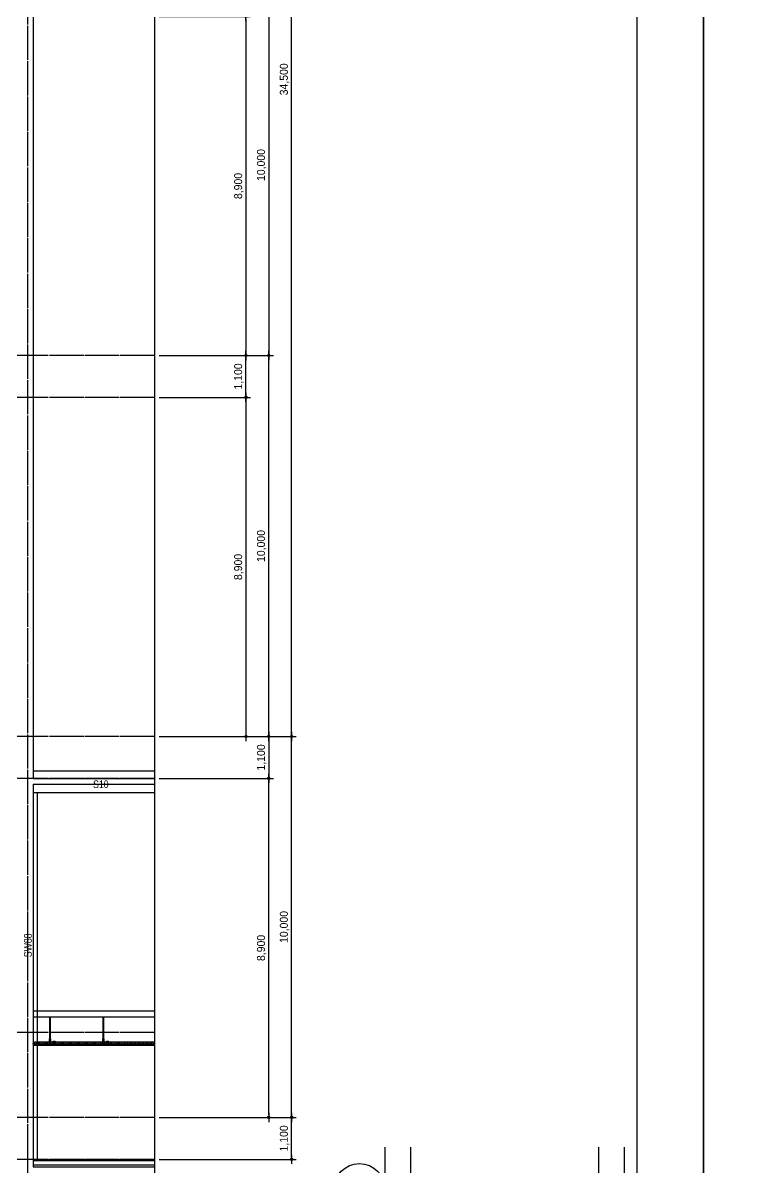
# Model space of a CAD drawing. Header units: millimetres. Extents: x 11948722 to 13111668, y -10771712 to -10232988.
# Drawn here: x 12475739 to 12494494, y -10577251 to -10547217 of the extents above; entities that cross this region are included whole.
import ezdxf
from ezdxf.enums import TextEntityAlignment as Align

# ---------------------------------------------------------------- set-up
doc = ezdxf.new("R2010")
doc.units = ezdxf.units.MM
doc.header["$LTSCALE"] = 150
doc.header["$MEASUREMENT"] = 0
doc.linetypes.add('CEN', pattern=[6.2, 6, -0.1, 0, -0.1])
doc.linetypes.add('HIDDEN', pattern=[2, 1, -1])
doc.layers.get('0').update_dxf_attribs({"linetype": 'CONTINUOUS'})
doc.layers.get('Defpoints').update_dxf_attribs({"color": 117, "linetype": 'CONTINUOUS'})
for name, color, linetype in [('4', 4, 'CONTINUOUS'), ('8', 8, 'CONTINUOUS'), ('A-중심선', 10, 'CEN'), ('CON-C', 2, 'CONTINUOUS'), ('ELE-2', 4, 'CONTINUOUS'), ('ELE-8', 8, 'CONTINUOUS'), ('ELE08', 8, 'CONTINUOUS'), ('FIN', 5, 'CONTINUOUS'), ('INS', 251, 'CONTINUOUS'), ('Xref-계단단면도$0$3 dim0', 7, 'CONTINUOUS'), ('Xref-계단단면도$0$A-TIT', 2, 'CONTINUOUS'), ('Xref-계단단면도$0$ELE-3', 6, 'CONTINUOUS')]:
    doc.layers.add(name, color=color, linetype=linetype)
doc.styles.add('A.NARROW', font='ARIALN.TTF')
doc.styles.add('Xref-계단단면도$0$나눔고딕 Se', font='')
doc.styles.get('Xref-계단단면도$0$나눔고딕 Se').set_extended_font_data('Dotum')
doc.dimstyles.new('Xref-계단단면도$0$A1-100', dxfattribs={"dimtxt": 3, "dimasz": 1, "dimexe": 2, "dimexo": 2, "dimgap": 1, "dimtad": 1, "dimdec": 0, "dimzin": 12, "dimdsep": 46, "dimlunit": 6, "dimtxsty": 'Xref-계단단면도$0$나눔고딕 Se', "dimblk1": 'Xref-계단단면도$0$DIMDOT', "dimblk2": 'Xref-계단단면도$0$DIMDOT', "dimsah": 1, "dimcen": -1, "dimdle": 2, "dimclrd": 256, "dimclre": 256, "dimclrt": 3, "dimadec": 0, "dimazin": 0, "dimtfac": 1, "dimtdec": 0, "dimtix": 1, "dimtmove": 2, "dimatfit": 3, "dimldrblk": 'Xref-계단단면도$0$DIMDOT', "dimfxl": 1, "dimtvp": 1, "dimtolj": 1, "dimtzin": 12, "dimlwd": -1, "dimlwe": -1, "dimarcsym": 0})

# ---------------------------------------------------------------- blocks, each defined once
blk = doc.blocks.new('Xref-계단단면도$0$DIMDOT')
at = {"color": 0}
blk.add_line((-2, 0), (2, 0), dxfattribs=at)
for radius in [0.5, 0.25]:
    blk.add_circle((0, 0), radius, dxfattribs=at)
blk = doc.blocks.new('*D416')
at = {"layer": 'Defpoints', "color": 0, "ltscale": 1200}
for p in [(12479196, -10531448), (12482796, -10531448), (12479196, -10565948)]:
    blk.add_point(p, dxfattribs=at)
at = {"layer": 'Xref-계단단면도$0$3 dim0'}
for p, q in [((12479316, -10531448), (12482916, -10531448)), ((12482796, -10565888), (12482796, -10531508)), ((12479316, -10565948), (12482916, -10565948))]:
    blk.add_line(p, q, dxfattribs=at)
at = {"layer": 'Xref-계단단면도$0$3 dim0', "ltscale": 1200, "xscale": 60, "yscale": 60, "zscale": 60}
for p, rotation in [((12482796, -10531448), 90), ((12482796, -10565948), 270)]:
    blk.add_blockref('Xref-계단단면도$0$DIMDOT', p, dxfattribs=dict(at, rotation=rotation))
at = {"layer": 'Xref-계단단면도$0$3 dim0', "color": 3, "ltscale": 1200, "insert": (12482611, -10548698), "char_height": 210, "attachment_point": 5, "rotation": 90, "style": 'Xref-계단단면도$0$나눔고딕 Se'}
blk.add_mtext('\\A1;34,500', dxfattribs=at)
blk = doc.blocks.new('*D419')
at = {"layer": 'Defpoints', "color": 0, "ltscale": 1200}
for p in [(12479196, -10545948), (12479196, -10555948), (12482196, -10555948)]:
    blk.add_point(p, dxfattribs=at)
at = {"layer": 'Xref-계단단면도$0$3 dim0'}
for p, q in [((12479316, -10545948), (12482316, -10545948)), ((12482196, -10546008), (12482196, -10555888)), ((12479316, -10555948), (12482316, -10555948))]:
    blk.add_line(p, q, dxfattribs=at)
at = {"layer": 'Xref-계단단면도$0$3 dim0', "ltscale": 1200, "xscale": 60, "yscale": 60, "zscale": 60}
for p, rotation in [((12482196, -10545948), 90), ((12482196, -10555948), 270)]:
    blk.add_blockref('Xref-계단단면도$0$DIMDOT', p, dxfattribs=dict(at, rotation=rotation))
at = {"layer": 'Xref-계단단면도$0$3 dim0', "color": 3, "ltscale": 1200, "insert": (12482011, -10550948), "char_height": 210, "attachment_point": 5, "rotation": 90, "style": 'Xref-계단단면도$0$나눔고딕 Se'}
blk.add_mtext('\\A1;10,000', dxfattribs=at)
blk = doc.blocks.new('*D420')
at = {"layer": 'Defpoints', "color": 0, "ltscale": 1200}
for p in [(12479196, -10555948), (12482196, -10555948), (12479196, -10565948)]:
    blk.add_point(p, dxfattribs=at)
at = {"layer": 'Xref-계단단면도$0$3 dim0'}
for p, q in [((12479316, -10555948), (12482316, -10555948)), ((12482196, -10565888), (12482196, -10556008)), ((12479316, -10565948), (12482316, -10565948))]:
    blk.add_line(p, q, dxfattribs=at)
at = {"layer": 'Xref-계단단면도$0$3 dim0', "ltscale": 1200, "xscale": 60, "yscale": 60, "zscale": 60}
for p, rotation in [((12482196, -10555948), 90), ((12482196, -10565948), 270)]:
    blk.add_blockref('Xref-계단단면도$0$DIMDOT', p, dxfattribs=dict(at, rotation=rotation))
at = {"layer": 'Xref-계단단면도$0$3 dim0', "color": 3, "ltscale": 1200, "insert": (12482011, -10560948), "char_height": 210, "attachment_point": 5, "rotation": 90, "style": 'Xref-계단단면도$0$나눔고딕 Se'}
blk.add_mtext('\\A1;10,000', dxfattribs=at)
blk = doc.blocks.new('*D424')
at = {"layer": 'Defpoints', "color": 0, "ltscale": 1200}
for p in [(12479196, -10565948), (12482796, -10565948), (12479196, -10575948)]:
    blk.add_point(p, dxfattribs=at)
at = {"layer": 'Xref-계단단면도$0$3 dim0'}
for p, q in [((12479316, -10565948), (12482916, -10565948)), ((12482796, -10575888), (12482796, -10566008)), ((12479316, -10575948), (12482916, -10575948))]:
    blk.add_line(p, q, dxfattribs=at)
at = {"layer": 'Xref-계단단면도$0$3 dim0', "ltscale": 1200, "xscale": 60, "yscale": 60, "zscale": 60}
for p, rotation in [((12482796, -10565948), 90), ((12482796, -10575948), 270)]:
    blk.add_blockref('Xref-계단단면도$0$DIMDOT', p, dxfattribs=dict(at, rotation=rotation))
at = {"layer": 'Xref-계단단면도$0$3 dim0', "color": 3, "ltscale": 1200, "insert": (12482611, -10570948), "char_height": 210, "attachment_point": 5, "rotation": 90, "style": 'Xref-계단단면도$0$나눔고딕 Se'}
blk.add_mtext('\\A1;10,000', dxfattribs=at)
blk = doc.blocks.new('*D477')
at = {"layer": 'Defpoints', "color": 0, "ltscale": 1200}
for p in [(12479196, -10575948), (12482796, -10575948), (12479196, -10577048)]:
    blk.add_point(p, dxfattribs=at)
at = {"layer": 'Xref-계단단면도$0$3 dim0'}
for p, q in [((12479316, -10575948), (12482916, -10575948)), ((12482796, -10576988), (12482796, -10576008)), ((12479316, -10577048), (12482916, -10577048))]:
    blk.add_line(p, q, dxfattribs=at)
at = {"layer": 'Xref-계단단면도$0$3 dim0', "ltscale": 1200, "xscale": 60, "yscale": 60, "zscale": 60}
for p, rotation in [((12482796, -10575948), 90), ((12482796, -10577048), 270)]:
    blk.add_blockref('Xref-계단단면도$0$DIMDOT', p, dxfattribs=dict(at, rotation=rotation))
at = {"layer": 'Xref-계단단면도$0$3 dim0', "color": 3, "ltscale": 1200, "insert": (12482611, -10576498), "char_height": 210, "attachment_point": 5, "rotation": 90, "style": 'Xref-계단단면도$0$나눔고딕 Se'}
blk.add_mtext('\\A1;1,100', dxfattribs=at)
blk = doc.blocks.new('*D735')
at = {"layer": 'Defpoints', "color": 0, "ltscale": 1200}
for p in [(12479196, -10565948), (12479196, -10567048), (12482196, -10567048)]:
    blk.add_point(p, dxfattribs=at)
at = {"layer": 'Xref-계단단면도$0$3 dim0'}
for p, q in [((12479316, -10565948), (12482316, -10565948)), ((12482196, -10566008), (12482196, -10566988)), ((12479316, -10567048), (12482316, -10567048))]:
    blk.add_line(p, q, dxfattribs=at)
at = {"layer": 'Xref-계단단면도$0$3 dim0', "ltscale": 1200, "xscale": 60, "yscale": 60, "zscale": 60}
for p, rotation in [((12482196, -10565948), 90), ((12482196, -10567048), 270)]:
    blk.add_blockref('Xref-계단단면도$0$DIMDOT', p, dxfattribs=dict(at, rotation=rotation))
at = {"layer": 'Xref-계단단면도$0$3 dim0', "color": 3, "ltscale": 1200, "insert": (12482011, -10566498), "char_height": 210, "attachment_point": 5, "rotation": 90, "style": 'Xref-계단단면도$0$나눔고딕 Se'}
blk.add_mtext('\\A1;1,100', dxfattribs=at)
blk = doc.blocks.new('*D2039')
at = {"layer": 'Defpoints', "color": 0, "ltscale": 1200}
for p in [(12479196, -10567048), (12482196, -10567048), (12479196, -10575948)]:
    blk.add_point(p, dxfattribs=at)
at = {"layer": 'Xref-계단단면도$0$3 dim0'}
for p, q in [((12479316, -10567048), (12482316, -10567048)), ((12482196, -10575888), (12482196, -10567108)), ((12479316, -10575948), (12482316, -10575948))]:
    blk.add_line(p, q, dxfattribs=at)
at = {"layer": 'Xref-계단단면도$0$3 dim0', "ltscale": 1200, "xscale": 60, "yscale": 60, "zscale": 60}
for p, rotation in [((12482196, -10567048), 90), ((12482196, -10575948), 270)]:
    blk.add_blockref('Xref-계단단면도$0$DIMDOT', p, dxfattribs=dict(at, rotation=rotation))
at = {"layer": 'Xref-계단단면도$0$3 dim0', "color": 3, "ltscale": 1200, "insert": (12482011, -10571498), "char_height": 210, "attachment_point": 5, "rotation": 90, "style": 'Xref-계단단면도$0$나눔고딕 Se'}
blk.add_mtext('\\A1;8,900', dxfattribs=at)
blk = doc.blocks.new('*D2040')
at = {"layer": 'Defpoints', "color": 0, "ltscale": 1200}
for p in [(12479196, -10555948), (12481596, -10555948), (12479196, -10557048)]:
    blk.add_point(p, dxfattribs=at)
at = {"layer": 'Xref-계단단면도$0$3 dim0'}
for p, q in [((12479316, -10555948), (12481716, -10555948)), ((12481596, -10556988), (12481596, -10556008)), ((12479316, -10557048), (12481716, -10557048))]:
    blk.add_line(p, q, dxfattribs=at)
at = {"layer": 'Xref-계단단면도$0$3 dim0', "ltscale": 1200, "xscale": 60, "yscale": 60, "zscale": 60}
for p, rotation in [((12481596, -10555948), 90), ((12481596, -10557048), 270)]:
    blk.add_blockref('Xref-계단단면도$0$DIMDOT', p, dxfattribs=dict(at, rotation=rotation))
at = {"layer": 'Xref-계단단면도$0$3 dim0', "color": 3, "ltscale": 1200, "insert": (12481411, -10556498), "char_height": 210, "attachment_point": 5, "rotation": 90, "style": 'Xref-계단단면도$0$나눔고딕 Se'}
blk.add_mtext('\\A1;1,100', dxfattribs=at)
blk = doc.blocks.new('*D2041')
at = {"layer": 'Defpoints', "color": 0, "ltscale": 1200}
for p in [(12479196, -10557048), (12479196, -10565948), (12481596, -10565948)]:
    blk.add_point(p, dxfattribs=at)
at = {"layer": 'Xref-계단단면도$0$3 dim0'}
for p, q in [((12479316, -10557048), (12481716, -10557048)), ((12481596, -10557108), (12481596, -10565888)), ((12479316, -10565948), (12481716, -10565948))]:
    blk.add_line(p, q, dxfattribs=at)
at = {"layer": 'Xref-계단단면도$0$3 dim0', "ltscale": 1200, "xscale": 60, "yscale": 60, "zscale": 60}
for p, rotation in [((12481596, -10557048), 90), ((12481596, -10565948), 270)]:
    blk.add_blockref('Xref-계단단면도$0$DIMDOT', p, dxfattribs=dict(at, rotation=rotation))
at = {"layer": 'Xref-계단단면도$0$3 dim0', "color": 3, "ltscale": 1200, "insert": (12481411, -10561498), "char_height": 210, "attachment_point": 5, "rotation": 90, "style": 'Xref-계단단면도$0$나눔고딕 Se'}
blk.add_mtext('\\A1;8,900', dxfattribs=at)
blk = doc.blocks.new('*D2043')
at = {"layer": 'Defpoints', "color": 0, "ltscale": 1200}
for p in [(12479196, -10547048), (12479196, -10555948), (12481596, -10555948)]:
    blk.add_point(p, dxfattribs=at)
at = {"layer": 'Xref-계단단면도$0$3 dim0'}
for p, q in [((12479316, -10547048), (12481716, -10547048)), ((12481596, -10547108), (12481596, -10555888)), ((12479316, -10555948), (12481716, -10555948))]:
    blk.add_line(p, q, dxfattribs=at)
at = {"layer": 'Xref-계단단면도$0$3 dim0', "ltscale": 1200, "xscale": 60, "yscale": 60, "zscale": 60}
for p, rotation in [((12481596, -10547048), 90), ((12481596, -10555948), 270)]:
    blk.add_blockref('Xref-계단단면도$0$DIMDOT', p, dxfattribs=dict(at, rotation=rotation))
at = {"layer": 'Xref-계단단면도$0$3 dim0', "color": 3, "ltscale": 1200, "insert": (12481411, -10551498), "char_height": 210, "attachment_point": 5, "rotation": 90, "style": 'Xref-계단단면도$0$나눔고딕 Se'}
blk.add_mtext('\\A1;8,900', dxfattribs=at)

msp = doc.modelspace()

# ---------------------------------------------------------------- linework, layer by layer
at = {"layer": '4', "ltscale": 0.1}
msp.add_lwpolyline([(12476060.5, -10574054.2), (12476060.5, -10574048.2), (12476059.5, -10574048.2), (12476059.5, -10574053.2), (12476036.5, -10574053.2), (12476036.5, -10574028.2), (12476011.5, -10574028.2), (12476011.5, -10574004.2), (12476010.5, -10574004.2), (12476010.5, -10574029.2), (12476035.5, -10574029.2), (12476035.5, -10574054.2), (12476060.5, -10574054.2)], dxfattribs=at)
at = {"layer": '8'}
for p, q in [((12476441.2, -10573303.2), (12476441.2, -10573879.4)), ((12476452.5, -10573303.2), (12476452.5, -10573879.4)), ((12477841.2, -10573303.2), (12477841.2, -10573879.4)), ((12477852.5, -10573303.2), (12477852.5, -10573879.4)), ((12476428.1, -10573883.2), (12476428.1, -10574001.9)), ((12476428.1, -10573883.2), (12476465.6, -10573883.2)), ((12476428.1, -10573886.9), (12476465.6, -10573886.9)), ((12476428.1, -10573933.2), (12476465.6, -10573933.2)), ((12476428.1, -10574001.9), (12476465.6, -10574001.9)), ((12476435.6, -10573879.4), (12476458.1, -10573879.4)), ((12476435.6, -10573879.4), (12476435.6, -10573883.2)), ((12476435.6, -10573886.9), (12476435.6, -10573890.7)), ((12476435.6, -10573890.7), (12476458.1, -10573890.7)), ((12476439.4, -10573879.4), (12476439.4, -10573883.2)), ((12476439.4, -10573886.9), (12476439.4, -10573890.7)), ((12476441.2, -10573874.4), (12476452.5, -10573874.4)), ((12476441.2, -10573876.9), (12476452.5, -10573876.9)), ((12476441.2, -10573890.7), (12476441.2, -10573901.9)), ((12476441.2, -10573891.9), (12476452.5, -10573891.9)), ((12476441.2, -10573894.4), (12476452.5, -10573894.4)), ((12476441.2, -10573896.9), (12476452.5, -10573896.9)), ((12476441.2, -10573899.4), (12476452.5, -10573899.4)), ((12476441.2, -10573899.4), (12476452.5, -10573899.4)), ((12476441.2, -10573901.9), (12476452.5, -10573901.9)), ((12476452.5, -10573890.7), (12476452.5, -10573901.9)), ((12476454.4, -10573879.4), (12476454.4, -10573883.2)), ((12476454.4, -10573886.9), (12476454.4, -10573890.7)), ((12476458.1, -10573879.4), (12476458.1, -10573883.2)), ((12476458.1, -10573886.9), (12476458.1, -10573890.7)), ((12476465.6, -10573883.2), (12476465.6, -10574001.9)), ((12476532.9, -10573949.4), (12476589.1, -10573949.4)), ((12476532.9, -10573993.2), (12476532.9, -10573949.4)), ((12476532.9, -10573951.9), (12476589.1, -10573951.9)), ((12476532.9, -10573960.7), (12476536.5, -10573960.7)), ((12476539.1, -10573999.4), (12476532.9, -10573993.2)), ((12476532.9, -10573999.4), (12476539.1, -10573999.4)), ((12476532.9, -10574023.2), (12476532.9, -10573999.4)), ((12476540.4, -10574023.2), (12476532.9, -10574023.2)), ((12476535.4, -10574020.7), (12476535.4, -10574001.9)), ((12476535.4, -10574001.9), (12476539.1, -10574001.9)), ((12476535.4, -10574009.4), (12476586.6, -10574009.4)), ((12476538.2, -10574020.7), (12476535.4, -10574020.7)), ((12476538.6, -10573960.7), (12476541.6, -10573960.7)), ((12476539.1, -10574001.9), (12476539.1, -10573999.4)), ((12476539.1, -10573999.4), (12476582.9, -10573999.4)), ((12476541.6, -10573954.7), (12476541.6, -10573949.4)), ((12476541.6, -10573960.7), (12476541.6, -10573956.4)), ((12476569.1, -10574023.2), (12476552.9, -10574023.2)), ((12476567, -10574020.7), (12476555, -10574020.7)), ((12476556.6, -10573954.7), (12476556.6, -10573949.4)), ((12476556.6, -10573960.7), (12476556.6, -10573956.4)), ((12476556.6, -10573960.7), (12476559.7, -10573960.7)), ((12476561.4, -10573960.7), (12476565.4, -10573960.7)), ((12476565.4, -10573954.7), (12476565.4, -10573949.4)), ((12476565.4, -10573960.7), (12476565.4, -10573956.4)), ((12476580.4, -10573954.7), (12476580.4, -10573949.4)), ((12476580.4, -10573960.7), (12476580.4, -10573956.4)), ((12476580.4, -10573960.7), (12476584.1, -10573960.7)), ((12476589.1, -10574023.2), (12476581.6, -10574023.2)), ((12476582.9, -10573999.4), (12476589.1, -10573993.2)), ((12476582.9, -10573999.4), (12476589.1, -10573999.4)), ((12476582.9, -10574001.9), (12476582.9, -10573999.4)), ((12476582.9, -10574001.9), (12476586.6, -10574001.9)), ((12476586.6, -10574020.7), (12476583.7, -10574020.7)), ((12476585.5, -10573960.7), (12476589.1, -10573960.7)), ((12476586.6, -10574001.9), (12476586.6, -10574020.7)), ((12476589.1, -10573993.2), (12476589.1, -10573949.4)), ((12476589.1, -10573999.4), (12476589.1, -10574023.2)), ((12477828.1, -10573883.2), (12477828.1, -10574001.9)), ((12477828.1, -10573883.2), (12477865.6, -10573883.2)), ((12477828.1, -10573886.9), (12477865.6, -10573886.9)), ((12477828.1, -10573933.2), (12477865.6, -10573933.2)), ((12477828.1, -10574001.9), (12477865.6, -10574001.9)), ((12477835.6, -10573879.4), (12477858.1, -10573879.4)), ((12477835.6, -10573879.4), (12477835.6, -10573883.2)), ((12477835.6, -10573886.9), (12477835.6, -10573890.7)), ((12477835.6, -10573890.7), (12477858.1, -10573890.7)), ((12477839.4, -10573879.4), (12477839.4, -10573883.2)), ((12477839.4, -10573886.9), (12477839.4, -10573890.7)), ((12477841.2, -10573874.4), (12477852.5, -10573874.4)), ((12477841.2, -10573876.9), (12477852.5, -10573876.9)), ((12477841.2, -10573890.7), (12477841.2, -10573901.9)), ((12477841.2, -10573891.9), (12477852.5, -10573891.9)), ((12477841.2, -10573894.4), (12477852.5, -10573894.4)), ((12477841.2, -10573896.9), (12477852.5, -10573896.9)), ((12477841.2, -10573899.4), (12477852.5, -10573899.4)), ((12477841.2, -10573899.4), (12477852.5, -10573899.4)), ((12477841.2, -10573901.9), (12477852.5, -10573901.9)), ((12477852.5, -10573890.7), (12477852.5, -10573901.9)), ((12477854.4, -10573879.4), (12477854.4, -10573883.2)), ((12477854.4, -10573886.9), (12477854.4, -10573890.7)), ((12477858.1, -10573879.4), (12477858.1, -10573883.2)), ((12477858.1, -10573886.9), (12477858.1, -10573890.7)), ((12477865.6, -10573883.2), (12477865.6, -10574001.9)), ((12477932.9, -10573949.4), (12477989.1, -10573949.4)), ((12477932.9, -10573993.2), (12477932.9, -10573949.4)), ((12477932.9, -10573951.9), (12477989.1, -10573951.9)), ((12477932.9, -10573960.7), (12477936.5, -10573960.7)), ((12477939.1, -10573999.4), (12477932.9, -10573993.2)), ((12477932.9, -10573999.4), (12477939.1, -10573999.4)), ((12477932.9, -10574023.2), (12477932.9, -10573999.4)), ((12477940.4, -10574023.2), (12477932.9, -10574023.2)), ((12477935.4, -10574020.7), (12477935.4, -10574001.9)), ((12477935.4, -10574001.9), (12477939.1, -10574001.9)), ((12477935.4, -10574009.4), (12477986.6, -10574009.4)), ((12477938.2, -10574020.7), (12477935.4, -10574020.7)), ((12477938.6, -10573960.7), (12477941.6, -10573960.7)), ((12477939.1, -10573999.4), (12477982.9, -10573999.4)), ((12477939.1, -10574001.9), (12477939.1, -10573999.4)), ((12477941.6, -10573954.7), (12477941.6, -10573949.4)), ((12477941.6, -10573960.7), (12477941.6, -10573956.4)), ((12477969.1, -10574023.2), (12477952.9, -10574023.2)), ((12477967, -10574020.7), (12477955, -10574020.7)), ((12477956.6, -10573954.7), (12477956.6, -10573949.4)), ((12477956.6, -10573960.7), (12477956.6, -10573956.4)), ((12477956.6, -10573960.7), (12477959.7, -10573960.7)), ((12477961.4, -10573960.7), (12477965.4, -10573960.7)), ((12477965.4, -10573954.7), (12477965.4, -10573949.4)), ((12477965.4, -10573960.7), (12477965.4, -10573956.4)), ((12477980.4, -10573954.7), (12477980.4, -10573949.4)), ((12477980.4, -10573960.7), (12477980.4, -10573956.4)), ((12477980.4, -10573960.7), (12477984.1, -10573960.7)), ((12477989.1, -10574023.2), (12477981.6, -10574023.2)), ((12477982.9, -10573999.4), (12477989.1, -10573993.2)), ((12477982.9, -10573999.4), (12477989.1, -10573999.4)), ((12477982.9, -10574001.9), (12477982.9, -10573999.4)), ((12477982.9, -10574001.9), (12477986.6, -10574001.9)), ((12477986.6, -10574020.7), (12477983.7, -10574020.7)), ((12477985.5, -10573960.7), (12477989.1, -10573960.7)), ((12477986.6, -10574001.9), (12477986.6, -10574020.7)), ((12477989.1, -10573993.2), (12477989.1, -10573949.4)), ((12477989.1, -10573999.4), (12477989.1, -10574023.2))]:
    msp.add_line(p, q, dxfattribs=at)
at = {"layer": '8', "linetype": 'HIDDEN', "ltscale": 0.1}
for p, q in [((12476049.5, -10573968.2), (12479196.5, -10573968.2)), ((12476049.5, -10574008.2), (12479196.5, -10574008.2))]:
    msp.add_line(p, q, dxfattribs=at)
at = {"layer": '8'}
for centre, radius, start, end in [((12476546.6, -10574023.2), 8.75, 16.60155, 163.39845), ((12476546.6, -10574023.2), 6.25, 0, 180), ((12476575.4, -10574023.2), 8.75, 16.60155, 163.39845), ((12476575.4, -10574023.2), 6.25, 0, 180), ((12477946.6, -10574023.2), 8.75, 16.60155, 163.39845), ((12477946.6, -10574023.2), 6.25, 0, 180), ((12477975.4, -10574023.2), 8.75, 16.60155, 163.39845), ((12477975.4, -10574023.2), 6.25, 0, 180)]:
    msp.add_arc(centre, radius, start, end, dxfattribs=at)
at = {"layer": 'A-중심선'}
for p, q in [((12475860.5, -10530548.2), (12475860.5, -10579256.2)), ((12479196.5, -10555948.2), (12461570.5, -10555948.2)), ((12479196.5, -10557048.2), (12465437.5, -10557048.2)), ((12479196.5, -10565948.2), (12461570.5, -10565948.2)), ((12479196.5, -10567048.2), (12465437.5, -10567048.2)), ((12479196.5, -10573714.8), (12465437.5, -10573714.8)), ((12479196.5, -10575948.2), (12461570.5, -10575948.2)), ((12479196.5, -10577048.2), (12465437.5, -10577048.2))]:
    msp.add_line(p, q, dxfattribs=at)
at = {"layer": 'CON-C', "ltscale": 1200}
for p, q in [((12476010.5, -10531448.2), (12476010.5, -10567048.2)), ((12476010.5, -10567048.2), (12479196.5, -10567048.2)), ((12476010.5, -10567198.2), (12479196.5, -10567198.2)), ((12476010.5, -10567198.2), (12476010.5, -10577248.2)), ((12476010.5, -10577248.2), (12479196.5, -10577248.2))]:
    msp.add_line(p, q, dxfattribs=at)
at = {"layer": 'Defpoints', "linetype": 'ByBlock'}
for p, q in [((12485252.7, -10578885.2), (12485252.7, -10576728.5)), ((12485927.7, -10578885.2), (12485927.7, -10576728.5)), ((12490858.9, -10578885.2), (12490858.9, -10576728.5)), ((12491533.9, -10578885.2), (12491533.9, -10576728.5))]:
    msp.add_line(p, q, dxfattribs=at)
at = {"layer": 'Defpoints', "ltscale": 1200}
for points in [[(12449062.7, -10524159.4), (12493612.7, -10524159.4), (12493612.7, -10587159.4), (12449062.7, -10587159.4)], [(12493612.7, -10524159.4), (12538162.7, -10524159.4), (12538162.7, -10587159.4), (12493612.7, -10587159.4)], [(12450915.7, -10580484.4), (12491865.7, -10580484.4), (12491865.7, -10525959.4), (12450915.7, -10525959.4)], [(12461570.5, -10530548.2), (12479196.5, -10530548.2), (12479196.5, -10580484.4), (12461570.5, -10580484.4)]]:
    msp.add_lwpolyline(points, close=True, dxfattribs=at)
at = {"layer": 'ELE-2'}
msp.add_line((12476010.5, -10577048.2), (12479196.5, -10577048.2), dxfattribs=at)
at = {"layer": 'ELE-8', "ltscale": 300}
for p, q in [((12479196.5, -10577083.2), (12476010.5, -10577083.2)), ((12479196.5, -10577203.2), (12476010.5, -10577203.2))]:
    msp.add_line(p, q, dxfattribs=at)
at = {"layer": 'ELE08', "ltscale": 1200}
msp.add_line((12476010.5, -10566848.2), (12479196.5, -10566848.2), dxfattribs=at)
at = {"layer": 'ELE08'}
msp.add_line((12476010.5, -10577051.2), (12479196.5, -10577051.2), dxfattribs=at)
at = {"layer": 'FIN', "color": 8}
for p, q in [((12476049.5, -10573964.4), (12479196.5, -10573964.4)), ((12476049.5, -10574011.9), (12476049.5, -10573964.4)), ((12476049.5, -10574011.9), (12479196.5, -10574011.9))]:
    msp.add_line(p, q, dxfattribs=at)
at = {"layer": 'FIN', "color": 150}
for p, q in [((12476049.5, -10574035.7), (12479196.5, -10574035.7)), ((12476049.5, -10574048.2), (12479196.5, -10574048.2))]:
    msp.add_line(p, q, dxfattribs=at)
at = {"layer": 'FIN', "color": 150, "flags": 128}
msp.add_lwpolyline([(12476049.5, -10574035.7), (12476049.5, -10574048.2)], dxfattribs=at)
at = {"layer": 'INS', "ltscale": 1200}
for p, q in [((12476010.5, -10567418.2), (12479196.5, -10567418.2)), ((12476110.5, -10567418.2), (12476110.5, -10577048.2))]:
    msp.add_line(p, q, dxfattribs=at)
at = {"layer": 'Xref-계단단면도$0$A-TIT'}
msp.add_circle((12484577.7, -10577835.2), 675, dxfattribs=at)
at = {"layer": 'Xref-계단단면도$0$ELE-3'}
for p, q in [((12476010.5, -10573153.2), (12479196.5, -10573153.2)), ((12476010.5, -10573303.2), (12479196.5, -10573303.2))]:
    msp.add_line(p, q, dxfattribs=at)

# ---------------------------------------------------------------- texts
at = {"layer": 'Defpoints', "style": 'A.NARROW'}
msp.add_text('S10', height=200, dxfattribs=at).set_placement((12477582.5, -10567201.4), align=Align.MIDDLE_LEFT)
msp.add_text('SW88', height=200, rotation=90, dxfattribs=at).set_placement((12475870.7, -10571741.5), align=Align.MIDDLE_LEFT)

# ---------------------------------------------------------------- dimensions: what is measured, and where the dimension line sits
at = {"layer": 'Xref-계단단면도$0$3 dim0'}
for base, p1, p2, angle, picture, middle in [((12482796.5, -10531448.2), (12479196.5, -10565948.2), (12479196.5, -10531448.2), 90, '*D416', (12482611.1, -10548698.2)), ((12482196.5, -10555948.2), (12479196.5, -10545948.2), (12479196.5, -10555948.2), 90, '*D419', (12482011.1, -10550948.2)), ((12481596.5, -10555948.2), (12479196.5, -10547048.2), (12479196.5, -10555948.2), 90, '*D2043', (12481411.1, -10551498.2)), ((12482196.5, -10555948.2), (12479196.5, -10565948.2), (12479196.5, -10555948.2), 270, '*D420', (12482011.1, -10560948.2)), ((12481596.5, -10555948.2), (12479196.5, -10557048.2), (12479196.5, -10555948.2), 270, '*D2040', (12481411.1, -10556498.2)), ((12481596.5, -10565948.2), (12479196.5, -10557048.2), (12479196.5, -10565948.2), 90, '*D2041', (12481411.1, -10561498.2)), ((12482796.5, -10565948.2), (12479196.5, -10575948.2), (12479196.5, -10565948.2), 90, '*D424', (12482611.1, -10570948.2)), ((12482196.5, -10567048.2), (12479196.5, -10565948.2), (12479196.5, -10567048.2), 270, '*D735', (12482011.1, -10566498.2)), ((12482196.5, -10567048.2), (12479196.5, -10575948.2), (12479196.5, -10567048.2), 90, '*D2039', (12482011.1, -10571498.2)), ((12482796.5, -10575948.2), (12479196.5, -10577048.2), (12479196.5, -10575948.2), 90, '*D477', (12482611.1, -10576498.2))]:
    dim = msp.add_linear_dim(base=base, p1=p1, p2=p2, angle=angle, dimstyle='Xref-계단단면도$0$A1-100', override={"dimscale": 60, "dimtxt": 3.5}, dxfattribs=at)
    dim.commit()
    dim.dimension.update_dxf_attribs({"geometry": picture, "text_midpoint": middle})

doc.saveas('drawing.dxf')
